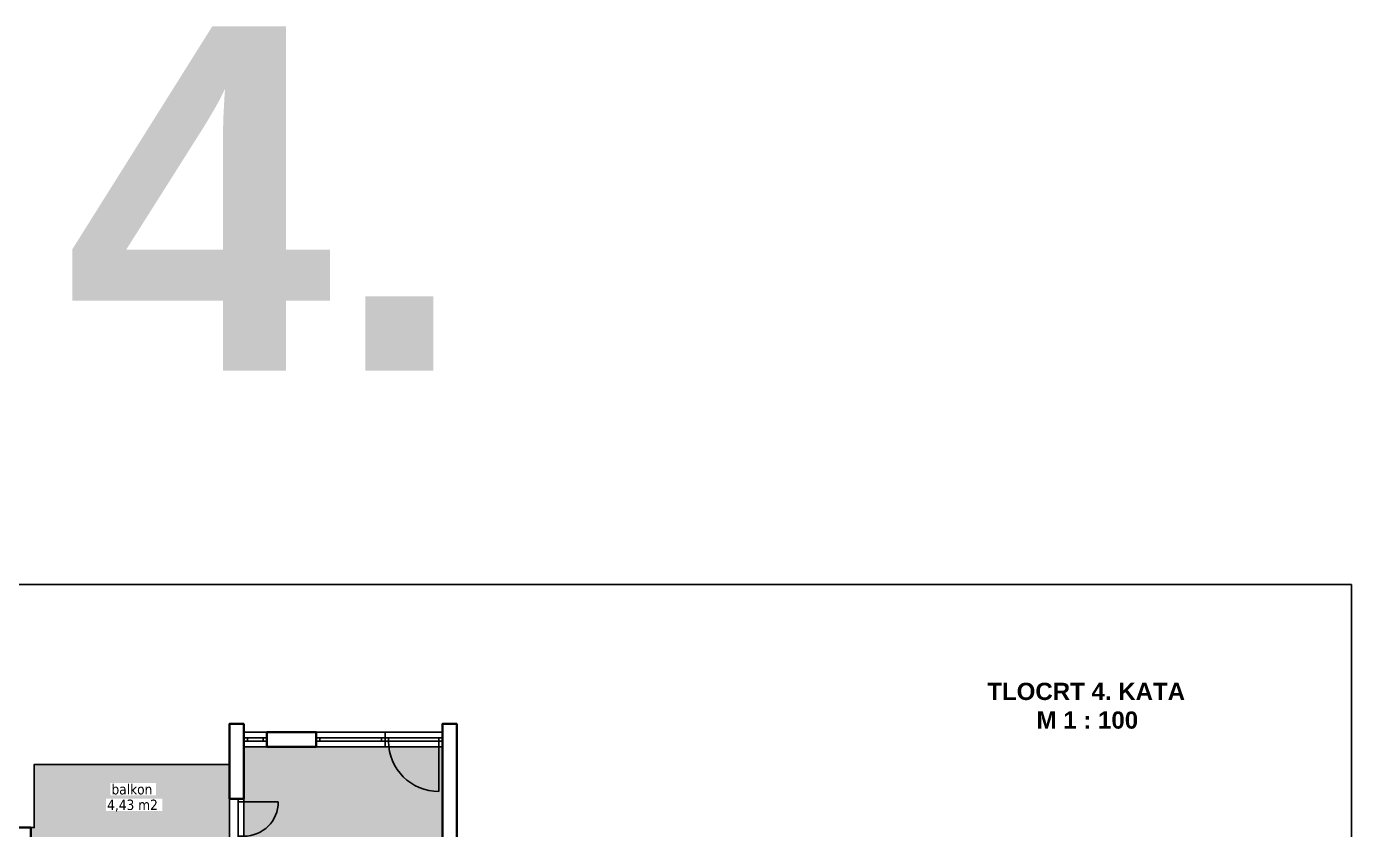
# Model space of a CAD drawing. Header units: centimetres. Extents: x 642232439 to 646206409, y 502891828 to 503284195.
# Drawn here: x 646199601 to 646201909, y 503270560 to 503271960 of the extents above; entities that cross this region are included whole.
import ezdxf

# ---------------------------------------------------------------- set-up
doc = ezdxf.new("R2010")
doc.units = ezdxf.units.CM
doc.linetypes.add('HIDDENX2', pattern=[19.05, 12.7, -6.35])
for name, color, linetype, lineweight in [('.ETAZA_22_ST20', 30, 'Continuous', 13), ('_POVRŠINA', 255, 'Continuous', 5), ('SASTAVNICA', 7, 'Continuous', 0), ('TP_01 - 0.35', 1, 'Continuous', 35), ('TP_07 - 0.20', 7, 'Continuous', 20)]:
    doc.layers.add(name, color=color, linetype=linetype, lineweight=lineweight)
doc.layers.add('_POLILINE_ET', color=4, linetype='Continuous', plot=False)
doc.layers.add('SAST_Linija sastavnice', color=3, linetype='Continuous', plot=False)
for name, color, linetype in [('TP_Hidden', 8, 'HIDDENX2'), ('TP_Kotiranje', 3, 'Continuous'), ('TP_Otvori', 8, 'Continuous'), ('TP_Otvori.block', 8, 'Continuous')]:
    doc.layers.add(name, color=color, linetype=linetype)
doc.styles.add('Kota', font='arialbd.ttf')
doc.styles.add('tahoma10', font='tahoma.ttf', dxfattribs={"height": 2})

# ---------------------------------------------------------------- blocks, each defined once
blk = doc.blocks.new('*U527')
at = {"layer": 'TP_01 - 0.35'}
for p, q in [((0, 0), (0, -30)), ((48, 0), (48, -30))]:
    blk.add_line(p, q, dxfattribs=at)
at = {"layer": 'TP_Otvori'}
for p, q in [((0, 0), (48, 0)), ((0, -11.3), (48, -11.3)), ((0, -18.8), (48, -18.8)), ((7.5, -11.3), (7.5, -18.8)), ((40.5, -11.3), (40.5, -18.8)), ((0, -30), (48, -30))]:
    blk.add_line(p, q, dxfattribs=at)
blk = doc.blocks.new('*U526')
at = {"layer": 'TP_Otvori'}
for p, q in [((5, 0), (5, 60)), ((5, 0), (0, 0)), ((65, 0), (5, 0)), ((5, -10), (5, 0)), ((65, -10), (65, 0)), ((65, 0), (70, 0)), ((70, -10), (0, -10))]:
    blk.add_line(p, q, dxfattribs=at)
blk.add_arc((5, 0), 60, 0, 90, dxfattribs=at)

msp = doc.modelspace()

# ---------------------------------------------------------------- hatches: boundary and pattern name
at = {"layer": '.ETAZA_22_ST20'}
h = msp.add_hatch(dxfattribs=at)
h.set_pattern_fill('HONEY', color=256, scale=3)
h.set_pattern_definition([(0, (643183442.702, 503085608.1075), (14.2875, 8.248891935), [9.525, -19.05]), (120, (643183442.702, 503085608.1075), (-14.287499969, 8.24889199), [9.525, -19.05]), (60, (643183442.702, 503085608.1075), (3.1e-08, 16.497783924), [-19.05, 9.525])])
h.paths.add_polyline_path([(646199690.34, 503270199.75), (646199690.34, 503270166.75), (646199608.34, 503270166.75), (646199608.34, 503270024.75), (646199854.34, 503270024.75), (646199854.34, 503270199.75)])
h.paths.add_polyline_path([(646199614.34, 503270673.75), (646199614.34, 503270563.75), (646199608.34, 503270563.75), (646199608.34, 503270543.75), (646199954.34, 503270543.75), (646199954.34, 503270673.75)])
h.paths.add_polyline_path([(646199979.34, 503270704.75), (646199979.34, 503270209.75), (646200325.34, 503270209.75), (646200325.34, 503270704.75)])
h.paths.add_polyline_path([(646200350.34, 503270408.95), (646200350.34, 503269974.95), (646200522.34, 503269964.95), (646200522.34, 503270134.95), (646200695.34, 503270134.95), (646200695.34, 503270408.95)])
h.paths.add_polyline_path([(646200350.34, 503270538.95), (646200350.34, 503270433.95), (646200695.34, 503270433.95), (646200695.34, 503270538.95)])
edge = h.paths.add_edge_path()
edge.add_line((646199864.34, 503270199.75), (646199864.34, 503270024.75))
edge.add_line((646199864.34, 503270024.75), (646199954.34, 503270024.75))
edge.add_line((646199954.34, 503270024.75), (646199954.34, 503270084.75))
edge.add_line((646199954.34, 503270084.75), (646199979.34, 503270084.75))
edge.add_line((646199979.34, 503270084.75), (646199979.34, 503270064.75))
edge.add_line((646199979.34, 503270064.75), (646200039.34, 503270064.75))
edge.add_line((646200039.34, 503270064.75), (646200039.34, 503270024.75))
edge.add_line((646200039.34, 503270024.75), (646200325.34, 503270024.75))
edge.add_line((646200325.34, 503270024.75), (646200325.34, 503270199.75))
edge.add_line((646200325.34, 503270199.75), (646199864.34, 503270199.75))
edge.add_line((646199608.34, 503270518.75), (646199608.34, 503270209.75))
edge.add_line((646199608.34, 503270209.75), (646199954.34, 503270209.75))
edge.add_line((646199954.34, 503270209.75), (646199954.34, 503270518.75))
edge.add_line((646199954.34, 503270518.75), (646199608.34, 503270518.75))

# ---------------------------------------------------------------- linework, layer by layer
at = {"layer": '_POLILINE_ET'}
for points in [[(646199979.34, 503270704.75), (646199979.34, 503270209.75), (646200325.34, 503270209.75), (646200325.34, 503270704.75), (646199979.34, 503270704.75)], [(646199614.34, 503270673.75), (646199614.34, 503270563.75), (646199608.34, 503270563.75), (646199608.34, 503270543.75), (646199954.34, 503270543.75), (646199954.34, 503270673.75), (646199614.34, 503270673.75)]]:
    msp.add_lwpolyline(points, dxfattribs=at)
at = {"layer": 'SAST_Linija sastavnice'}
msp.add_lwpolyline([(646201908.92, 503270987.07), (646198010.92, 503270987.07), (646198010.92, 503268121.07), (646201908.92, 503268121.07)], close=True, dxfattribs=at)
at = {"layer": 'TP_01 - 0.35'}
for p, q in [((646199954.34, 503270613.75), (646199954.34, 503270744.75)), ((646199954.34, 503270744.75), (646199979.34, 503270744.75)), ((646199979.34, 503270613.75), (646199979.34, 503270744.75)), ((646200019.34, 503270729.75), (646200105.34, 503270729.75)), ((646200019.34, 503270704.75), (646200019.34, 503270729.75)), ((646200105.34, 503270729.75), (646200105.34, 503270704.75)), ((646200325.34, 503270744.75), (646200325.34, 503270209.75)), ((646200325.34, 503270744.75), (646200350.34, 503270744.75)), ((646200350.34, 503270744.75), (646200350.34, 503270433.95)), ((646200019.34, 503270704.75), (646200105.34, 503270704.75)), ((646199954.34, 503270613.75), (646199979.34, 503270613.75)), ((646199608.34, 503270563.75), (646199583.34, 503270563.75)), ((646199608.34, 503270563.75), (646199608.34, 503270209.75))]:
    msp.add_line(p, q, dxfattribs=at)
at = {"layer": 'TP_07 - 0.20'}
for p, q in [((646199614.34, 503270673.75), (646199954.34, 503270673.75)), ((646199614.34, 503270563.75), (646199614.34, 503270673.75)), ((646199614.34, 503270563.75), (646199608.34, 503270563.75))]:
    msp.add_line(p, q, dxfattribs=at)
at = {"layer": 'TP_Hidden'}
for p, q in [((646200225.34, 503270729.75), (646200325.34, 503270729.75)), ((646200225.34, 503270704.75), (646200325.34, 503270704.75)), ((646199954.34, 503270543.75), (646199954.34, 503270613.75))]:
    msp.add_line(p, q, dxfattribs=at)
at = {"layer": 'TP_Otvori'}
for p, q in [((646200105.34, 503270729.75), (646200225.34, 503270729.75)), ((646200225.34, 503270704.75), (646200225.34, 503270729.75)), ((646200105.34, 503270720.38), (646200225.34, 503270720.38)), ((646200105.34, 503270714.13), (646200225.34, 503270714.13)), ((646200105.34, 503270704.75), (646200225.34, 503270704.75)), ((646200111.59, 503270714.13), (646200111.59, 503270720.38)), ((646200219.09, 503270714.13), (646200219.09, 503270720.38)), ((646200225.34, 503270720.38), (646200325.34, 503270720.38)), ((646200225.34, 503270714.13), (646200325.34, 503270714.13)), ((646200231.59, 503270714.13), (646200231.59, 503270720.38)), ((646200319.09, 503270714.13), (646200319.09, 503270720.38)), ((646200319.09, 503270714.13), (646200319.09, 503270626.63))]:
    msp.add_line(p, q, dxfattribs=at)
msp.add_arc((646200319.09, 503270714.13), 87.5, 180, 270, dxfattribs=at)

# ---------------------------------------------------------------- block references
at = {"layer": 'TP_Otvori.block', "xscale": 0.8333333856529689, "yscale": 0.8333333856529689, "zscale": 0.8333333856529689}
msp.add_blockref('*U527', (646199979.34, 503270729.75), dxfattribs=at)
at = {"layer": 'TP_Otvori.block', "rotation": 270}
msp.add_blockref('*U526', (646199979.34, 503270613.75), dxfattribs=at)

# ---------------------------------------------------------------- texts
at = {"layer": 'SASTAVNICA', "insert": (646201267.96, 503270816.09), "char_height": 30, "attachment_point": 1, "style": 'Kota'}
msp.add_mtext_dynamic_manual_height_columns('\\pi6.49754;TLOCRT 4. KATA\\P\\pi92.2513;M 1 : 100', width=356.5012, gutter_width=125, heights=[0], dxfattribs=at)
at = {"layer": 'TP_Kotiranje', "insert": (646199668.16, 503271959.69), "char_height": 600, "attachment_point": 1, "style": 'Kota'}
msp.add_mtext_dynamic_manual_height_columns('4.', width=868.7781, gutter_width=125, heights=[0], dxfattribs=at)

# ---------------------------------------------------------------- next in the draw order: texts
at = {"layer": '_POVRŠINA', "insert": (646199748.88, 503270639.49), "char_height": 18, "attachment_point": 1, "style": 'tahoma10', "bg_fill": 3, "box_fill_scale": 1.1, "bg_fill_color": 256, "bg_fill_transparency": 0}
msp.add_mtext_dynamic_manual_height_columns('\\pt90;balkon', width=75.8325, gutter_width=10, heights=[2.54], dxfattribs=at)

# ---------------------------------------------------------------- next in the draw order: texts
at = {"layer": '_POVRŠINA', "insert": (646199741.4, 503270612.47), "char_height": 18, "attachment_point": 1, "style": 'tahoma10', "bg_fill": 3, "box_fill_scale": 1.1, "bg_fill_color": 256, "bg_fill_transparency": 0}
msp.add_mtext_dynamic_manual_height_columns('\\pt90;4,43 m2', width=94.3089, gutter_width=10, heights=[2.54], dxfattribs=at)

# ---------------------------------------------------------------- next in the draw order: linework, layer by layer
at = {"layer": '_POLILINE_ET'}
msp.add_lwpolyline([(646200350.34, 503270538.95), (646200350.34, 503270744.75), (646200325.34, 503270744.75), (646200325.34, 503270729.75), (646199979.34, 503270729.75), (646199979.34, 503270744.75), (646199954.34, 503270744.75), (646199954.34, 503270673.75), (646199614.34, 503270673.75), (646199614.34, 503270563.75), (646199583.34, 503270563.75)], dxfattribs=at)

doc.saveas('drawing.dxf')
